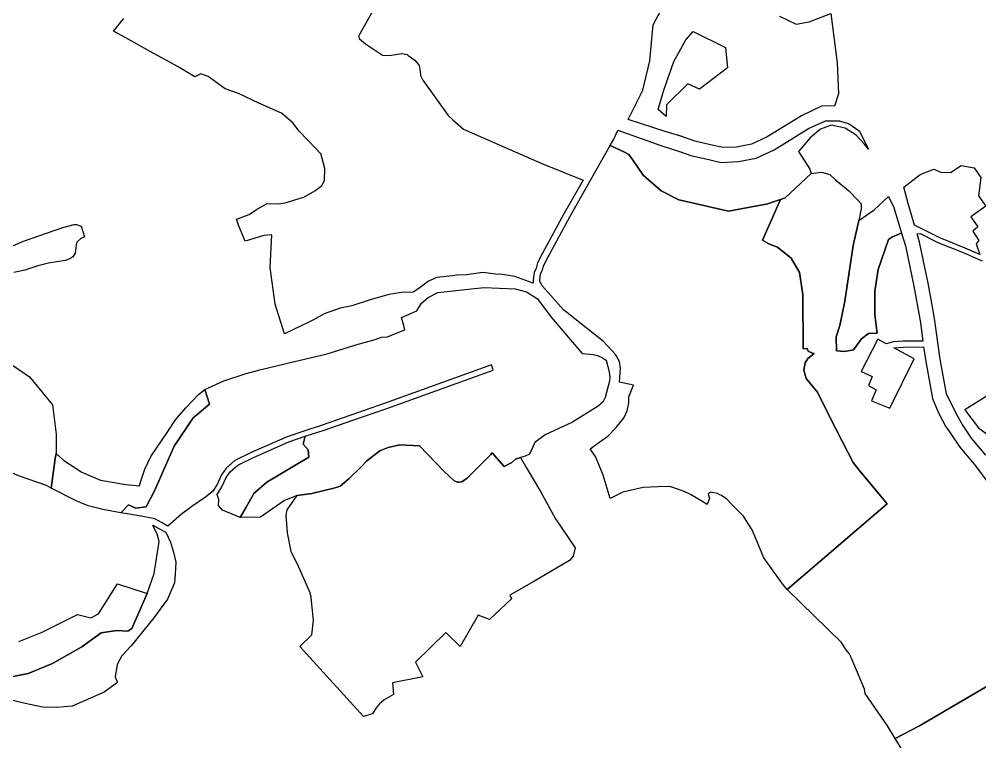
# Model space of a CAD drawing. Header units: millimetres. Extents: x 35444746 to 35449000, y 3482000 to 3488437.
# Drawn here: x 35446730.2 to 35447122.2, y 3485830 to 3486125 of the extents above; entities that cross this region are included whole.
import ezdxf

# ---------------------------------------------------------------- set-up
doc = ezdxf.new("R2010")
doc.units = ezdxf.units.MM
doc.layers.add('0203.02旱地整理', color=9, linetype='Continuous', true_color=0x808080)
doc.layers.add('0204.02水田整理', color=9, linetype='Continuous', true_color=0x808080)

msp = doc.modelspace()

# ---------------------------------------------------------------- linework, layer by layer
at = {"layer": '0203.02旱地整理', "color": 41}
for points in [[(35447040.432, 3486126.263), (35447047.256, 3486123.023), (35447052.604, 3486124), (35447061.384, 3486127.308), (35447063.986, 3486107.193), (35447064.484, 3486094.586), (35447062.934, 3486089.56), (35447057.859, 3486089.576), (35447049.416, 3486085.622), (35447035.386, 3486077.009), (35447029.025, 3486074.046), (35447022.941, 3486072.831), (35447017.186, 3486072.577), (35447013.536, 3486073.383), (35447005.869, 3486075.203), (35447000.2, 3486077.233), (35446993.842, 3486079.182), (35446978.706, 3486084.061), (35446984.677, 3486096.035), (35446987.488, 3486108.003), (35446988.903, 3486122.742), (35446992.05, 3486128.504)], [(35447040.432, 3486126.263), (35447047.256, 3486123.023), (35447052.604, 3486124), (35447061.384, 3486127.308), (35447063.986, 3486107.193), (35447064.484, 3486094.586), (35447062.934, 3486089.56), (35447057.859, 3486089.576), (35447049.416, 3486085.622), (35447035.386, 3486077.009), (35447029.025, 3486074.046), (35447022.941, 3486072.831), (35447017.186, 3486072.577), (35447013.536, 3486073.383), (35447005.869, 3486075.203), (35447000.2, 3486077.233), (35446993.842, 3486079.182), (35446978.706, 3486084.061), (35446984.677, 3486096.035), (35446987.488, 3486108.003), (35446988.903, 3486122.742), (35446992.05, 3486128.504)], [(35447130.738, 3485856.043), (35447097.546, 3485836.612), (35447087.658, 3485831.38), (35447084.471, 3485836.519), (35447075.419, 3485849.752), (35447075.108, 3485851.521), (35447069.658, 3485864.474), (35447068.888, 3485866.052), (35447067.659, 3485867.606), (35447065.648, 3485870.684), (35447043.588, 3485892.172), (35447084.321, 3485927.168), (35447082.292, 3485929.678), (35447073.003, 3485940.901), (35447070.451, 3485943.985), (35447066.109, 3485952.523), (35447063.263, 3485958.121), (35447055.83, 3485972.832), (35447051.329, 3485978.343), (35447050.434, 3485981.71), (35447050.934, 3485984.664), (35447052.006, 3485986.549), (35447054.527, 3485988.486), (35447054.215, 3485988.549), (35447052.085, 3485989.456), (35447051.758, 3485990.591), (35447050.124, 3485990.447), (35447049.927, 3486012.676), (35447048.637, 3486021.538), (35447045.206, 3486027.453), (35447039.639, 3486031.978), (35447036.399, 3486033.187), (35447033.558, 3486034.829), (35447040.815, 3486051.446), (35447042.692, 3486052.114), (35447053.309, 3486062.026), (35447057.594, 3486062.541), (35447060.942, 3486061.552), (35447063.144, 3486059.586), (35447068.77, 3486054.914), (35447072.602, 3486051.064), (35447073.824, 3486049.59), (35447073.819, 3486047.547), (35447072.755, 3486042.856), (35447070.431, 3486032.602), (35447067.046, 3486009.953), (35447065.073, 3486000), (35447063.514, 3485995.368), (35447063.651, 3485989.592), (35447066.932, 3485989.315), (35447070.617, 3485990.056), (35447073.865, 3485994.5), (35447076.723, 3485996.713), (35447080.28, 3485996.823), (35447080.148, 3485997.852), (35447079.319, 3486004.331), (35447079.319, 3486014.002), (35447080.7, 3486022.833), (35447084.869, 3486035.024), (35447086.586, 3486036.163), (35447088.813, 3486037.11), (35447090.02, 3486037.624), (35447090.25, 3486037.678), (35447091.789, 3486032.528), (35447095.26, 3486016.077), (35447097.791, 3486001.84), (35447098.046, 3486000), (35447098.929, 3485993.615), (35447090.827, 3485993.52), (35447086.914, 3485993.246), (35447083.95, 3485992.535), (35447080.593, 3485994.34), (35447073.721, 3485981.125), (35447078.312, 3485979.123), (35447076.693, 3485975.466), (35447079.932, 3485973.738), (35447078.033, 3485969.281), (35447085.489, 3485966.225), (35447095.376, 3485986.394), (35447087.081, 3485990.852), (35447090.925, 3485991.121), (35447099.261, 3485991.219), (35447100.088, 3485985.241), (35447102.898, 3485970.185), (35447104.563, 3485966.273), (35447105.751, 3485963.481), (35447108.126, 3485958.905), (35447109.804, 3485956.553), (35447113.989, 3485950.349), (35447119.895, 3485943.346), (35447127.418, 3485933.475)], [(35447130.738, 3485856.043), (35447097.546, 3485836.612), (35447087.658, 3485831.38), (35447084.471, 3485836.519), (35447075.419, 3485849.752), (35447075.108, 3485851.521), (35447069.658, 3485864.474), (35447068.888, 3485866.052), (35447067.659, 3485867.606), (35447065.648, 3485870.684), (35447043.588, 3485892.172), (35447084.321, 3485927.168), (35447082.292, 3485929.678), (35447073.003, 3485940.901), (35447070.451, 3485943.985), (35447066.109, 3485952.523), (35447063.263, 3485958.121), (35447055.83, 3485972.832), (35447051.329, 3485978.343), (35447050.434, 3485981.71), (35447050.934, 3485984.664), (35447052.006, 3485986.549), (35447054.527, 3485988.486), (35447054.215, 3485988.549), (35447052.085, 3485989.456), (35447051.758, 3485990.591), (35447050.124, 3485990.447), (35447049.927, 3486012.676), (35447048.637, 3486021.538), (35447045.206, 3486027.453), (35447039.639, 3486031.978), (35447036.399, 3486033.187), (35447033.558, 3486034.829), (35447040.815, 3486051.446), (35447042.692, 3486052.114), (35447053.309, 3486062.026), (35447057.594, 3486062.541), (35447060.942, 3486061.552), (35447063.144, 3486059.586), (35447068.77, 3486054.914), (35447072.602, 3486051.064), (35447073.824, 3486049.59), (35447073.819, 3486047.547), (35447072.755, 3486042.856), (35447070.431, 3486032.602), (35447067.046, 3486009.953), (35447065.073, 3486000), (35447063.514, 3485995.368), (35447063.651, 3485989.592), (35447066.932, 3485989.315), (35447070.617, 3485990.056), (35447073.865, 3485994.5), (35447076.723, 3485996.713), (35447080.28, 3485996.823), (35447080.148, 3485997.852), (35447079.319, 3486004.331), (35447079.319, 3486014.002), (35447080.7, 3486022.833), (35447084.869, 3486035.024), (35447086.586, 3486036.163), (35447088.813, 3486037.11), (35447090.02, 3486037.624), (35447090.25, 3486037.678), (35447091.789, 3486032.528), (35447095.26, 3486016.077), (35447097.791, 3486001.84), (35447098.046, 3486000), (35447098.929, 3485993.615), (35447090.827, 3485993.52), (35447086.914, 3485993.246), (35447083.95, 3485992.535), (35447080.593, 3485994.34), (35447073.721, 3485981.125), (35447078.312, 3485979.123), (35447076.693, 3485975.466), (35447079.932, 3485973.738), (35447078.033, 3485969.281), (35447085.489, 3485966.225), (35447095.376, 3485986.394), (35447087.081, 3485990.852), (35447090.925, 3485991.121), (35447099.261, 3485991.219), (35447100.088, 3485985.241), (35447102.898, 3485970.185), (35447104.563, 3485966.273), (35447105.751, 3485963.481), (35447108.126, 3485958.905), (35447109.804, 3485956.553), (35447113.989, 3485950.349), (35447119.895, 3485943.346), (35447127.418, 3485933.475)], [(35447124.577, 3485947.101), (35447118.783, 3485953.971), (35447114.951, 3485959.652), (35447112.551, 3485963.99), (35447108.641, 3485972.116), (35447106.012, 3485986.203), (35447105.204, 3485992.041), (35447104.102, 3486000), (35447103.718, 3486002.777), (35447102.604, 3486009.042), (35447101.153, 3486017.207), (35447097.608, 3486034.006), (35447096.608, 3486037.355), (35447097.856, 3486037.486), (35447104.984, 3486033.887), (35447115.424, 3486029.713), (35447121.535, 3486027.064), (35447123.161, 3486026.319)], [(35447124.577, 3485947.101), (35447118.783, 3485953.971), (35447114.951, 3485959.652), (35447112.551, 3485963.99), (35447108.641, 3485972.116), (35447106.012, 3485986.203), (35447105.204, 3485992.041), (35447104.102, 3486000), (35447103.718, 3486002.777), (35447102.604, 3486009.042), (35447101.153, 3486017.207), (35447097.608, 3486034.006), (35447096.608, 3486037.355), (35447097.856, 3486037.486), (35447104.984, 3486033.887), (35447115.424, 3486029.713), (35447121.535, 3486027.064), (35447123.161, 3486026.319)], [(35447127.298, 3485972.644), (35447116.002, 3485965.481), (35447121.605, 3485958.201), (35447132.474, 3485950.131)], [(35447127.298, 3485972.644), (35447116.002, 3485965.481), (35447121.605, 3485958.201), (35447132.474, 3485950.131)], [(35446725.741, 3485856.319), (35446733.909, 3485857.962), (35446743.773, 3485861.944), (35446755.829, 3485868.739), (35446763.62, 3485874.486), (35446770.003, 3485875.491), (35446774.5, 3485875.258), (35446776.199, 3485876.217), (35446782.49, 3485890.52), (35446785.317, 3485898.683), (35446787.367, 3485911.763), (35446786.49, 3485914.781), (35446784.698, 3485918.525), (35446787.2, 3485917.165), (35446789.999, 3485915.606), (35446791.887, 3485911.581), (35446793.141, 3485907.508), (35446794.184, 3485903.403), (35446793.898, 3485898.414), (35446793.63, 3485894.966), (35446790.722, 3485888.279), (35446785.145, 3485880.639), (35446775.857, 3485869.137), (35446772.111, 3485865.153), (35446770.143, 3485861.557), (35446769.402, 3485856.502), (35446770.311, 3485854.256), (35446764.875, 3485850.316), (35446759.256, 3485847.776), (35446751.826, 3485844.564), (35446745.534, 3485844.091), (35446739.761, 3485844.138), (35446732.637, 3485845.708), (35446727.632, 3485846.852)], [(35446725.741, 3485856.319), (35446733.909, 3485857.962), (35446743.773, 3485861.944), (35446755.829, 3485868.739), (35446763.62, 3485874.486), (35446770.003, 3485875.491), (35446774.5, 3485875.258), (35446776.199, 3485876.217), (35446782.49, 3485890.52), (35446785.317, 3485898.683), (35446787.367, 3485911.763), (35446786.49, 3485914.781), (35446784.698, 3485918.525), (35446787.2, 3485917.165), (35446789.999, 3485915.606), (35446791.887, 3485911.581), (35446793.141, 3485907.508), (35446794.184, 3485903.403), (35446793.898, 3485898.414), (35446793.63, 3485894.966), (35446790.722, 3485888.279), (35446785.145, 3485880.639), (35446775.857, 3485869.137), (35446772.111, 3485865.153), (35446770.143, 3485861.557), (35446769.402, 3485856.502), (35446770.311, 3485854.256), (35446764.875, 3485850.316), (35446759.256, 3485847.776), (35446751.826, 3485844.564), (35446745.534, 3485844.091), (35446739.761, 3485844.138), (35446732.637, 3485845.708), (35446727.632, 3485846.852)], [(35446730.046, 3485871.031), (35446739.61, 3485874.746), (35446754.036, 3485881.982), (35446759.443, 3485880.687), (35446762.587, 3485882.233), (35446770.386, 3485894.577), (35446782.49, 3485890.52), (35446776.199, 3485876.217), (35446774.5, 3485875.258), (35446770.003, 3485875.491), (35446763.62, 3485874.486), (35446755.829, 3485868.739), (35446743.773, 3485861.944), (35446733.909, 3485857.962), (35446725.741, 3485856.319)], [(35446730.046, 3485871.031), (35446739.61, 3485874.746), (35446754.036, 3485881.982), (35446759.443, 3485880.687), (35446762.587, 3485882.233), (35446770.386, 3485894.577), (35446782.49, 3485890.52), (35446776.199, 3485876.217), (35446774.5, 3485875.258), (35446770.003, 3485875.491), (35446763.62, 3485874.486), (35446755.829, 3485868.739), (35446743.773, 3485861.944), (35446733.909, 3485857.962), (35446725.741, 3485856.319)]]:
    msp.add_lwpolyline(points, dxfattribs=at)
for points in [[(35447005.204, 3486119.999), (35447018.428, 3486113.391), (35447019.187, 3486105.159), (35447007.806, 3486096.384), (35447003.036, 3486098.659), (35446994.364, 3486089.993), (35446994.256, 3486085.335), (35446990.896, 3486088.152), (35446993.172, 3486095.626), (35446997.291, 3486107.758), (35447002.277, 3486116.533)], [(35447005.204, 3486119.999), (35447018.428, 3486113.391), (35447019.187, 3486105.159), (35447007.806, 3486096.384), (35447003.036, 3486098.659), (35446994.364, 3486089.993), (35446994.256, 3486085.335), (35446990.896, 3486088.152), (35446993.172, 3486095.626), (35446997.291, 3486107.758), (35447002.277, 3486116.533)], [(35446974.457, 3486079.738), (35446991.979, 3486073.479), (35447000, 3486070.825), (35447004.226, 3486069.427), (35447012.193, 3486067.536), (35447016.665, 3486066.549), (35447023.661, 3486066.857), (35447030.905, 3486068.304), (35447038.237, 3486071.719), (35447052.271, 3486080.335), (35447059.185, 3486083.573), (35447064.88, 3486083.555), (35447068.817, 3486082.346), (35447072.917, 3486079.418), (35447076.803, 3486071.9), (35447075.143, 3486073.971), (35447071.712, 3486077.708), (35447067.245, 3486080.528), (35447061.508, 3486081.704), (35447057.142, 3486080.056), (35447052.928, 3486076.514), (35447048.174, 3486071.049), (35447052.823, 3486063.826), (35447053.309, 3486062.026), (35447042.692, 3486052.114), (35447040.815, 3486051.446), (35447035.172, 3486049.437), (35447029.78, 3486048.552), (35447019.65, 3486046.618), (35447000, 3486051.136), (35446999.357, 3486051.284), (35446992.095, 3486054.896), (35446984.759, 3486061.367), (35446980.469, 3486067.716), (35446979.026, 3486069.812), (35446977.171, 3486070.765), (35446971.371, 3486073.445), (35446972.85, 3486076.062), (35446974.329, 3486079.447)], [(35446974.457, 3486079.738), (35446991.979, 3486073.479), (35447000, 3486070.825), (35447004.226, 3486069.427), (35447012.193, 3486067.536), (35447016.665, 3486066.549), (35447023.661, 3486066.857), (35447030.905, 3486068.304), (35447038.237, 3486071.719), (35447052.271, 3486080.335), (35447059.185, 3486083.573), (35447064.88, 3486083.555), (35447068.817, 3486082.346), (35447072.917, 3486079.418), (35447076.803, 3486071.9), (35447075.143, 3486073.971), (35447071.712, 3486077.708), (35447067.245, 3486080.528), (35447061.508, 3486081.704), (35447057.142, 3486080.056), (35447052.928, 3486076.514), (35447048.174, 3486071.049), (35447052.823, 3486063.826), (35447053.309, 3486062.026), (35447042.692, 3486052.114), (35447040.815, 3486051.446), (35447035.172, 3486049.437), (35447029.78, 3486048.552), (35447019.65, 3486046.618), (35447000, 3486051.136), (35446999.357, 3486051.284), (35446992.095, 3486054.896), (35446984.759, 3486061.367), (35446980.469, 3486067.716), (35446979.026, 3486069.812), (35446977.171, 3486070.765), (35446971.371, 3486073.445), (35446972.85, 3486076.062), (35446974.329, 3486079.447)], [(35447091.135, 3486056.432), (35447097.873, 3486061.644), (35447103.382, 3486063.823), (35447106.233, 3486062.576), (35447110.242, 3486062.398), (35447114.608, 3486065.336), (35447119.865, 3486064.268), (35447122.627, 3486060.35), (35447121.647, 3486052.871), (35447124.596, 3486048.731), (35447118.538, 3486044.292), (35447121.411, 3486040.249), (35447119.382, 3486038.525), (35447121.796, 3486034.664), (35447120.669, 3486033.283), (35447122.181, 3486028.964), (35447116.193, 3486031.56), (35447105.807, 3486035.711), (35447098.76, 3486039.27), (35447095.549, 3486040.9), (35447092.905, 3486049.751)], [(35447091.135, 3486056.432), (35447097.873, 3486061.644), (35447103.382, 3486063.823), (35447106.233, 3486062.576), (35447110.242, 3486062.398), (35447114.608, 3486065.336), (35447119.865, 3486064.268), (35447122.627, 3486060.35), (35447121.647, 3486052.871), (35447124.596, 3486048.731), (35447118.538, 3486044.292), (35447121.411, 3486040.249), (35447119.382, 3486038.525), (35447121.796, 3486034.664), (35447120.669, 3486033.283), (35447122.181, 3486028.964), (35447116.193, 3486031.56), (35447105.807, 3486035.711), (35447098.76, 3486039.27), (35447095.549, 3486040.9), (35447092.905, 3486049.751)], [(35447084.879, 3486052.642), (35447087.13, 3486048.124), (35447090.25, 3486037.678), (35447090.02, 3486037.624), (35447088.813, 3486037.11), (35447086.586, 3486036.163), (35447084.869, 3486035.024), (35447080.7, 3486022.833), (35447079.319, 3486014.002), (35447079.319, 3486004.331), (35447080.148, 3485997.852), (35447080.28, 3485996.823), (35447076.723, 3485996.713), (35447073.865, 3485994.5), (35447070.617, 3485990.056), (35447066.932, 3485989.315), (35447063.651, 3485989.592), (35447063.514, 3485995.368), (35447065.073, 3486000), (35447067.046, 3486009.953), (35447070.431, 3486032.602), (35447072.755, 3486042.856), (35447079.132, 3486047.17)], [(35447084.879, 3486052.642), (35447087.13, 3486048.124), (35447090.25, 3486037.678), (35447090.02, 3486037.624), (35447088.813, 3486037.11), (35447086.586, 3486036.163), (35447084.869, 3486035.024), (35447080.7, 3486022.833), (35447079.319, 3486014.002), (35447079.319, 3486004.331), (35447080.148, 3485997.852), (35447080.28, 3485996.823), (35447076.723, 3485996.713), (35447073.865, 3485994.5), (35447070.617, 3485990.056), (35447066.932, 3485989.315), (35447063.651, 3485989.592), (35447063.514, 3485995.368), (35447065.073, 3486000), (35447067.046, 3486009.953), (35447070.431, 3486032.602), (35447072.755, 3486042.856), (35447079.132, 3486047.17)], [(35446886.219, 3486003.202), (35446892.402, 3486005.938), (35446894.37, 3486009.118), (35446897.07, 3486011.397), (35446900.995, 3486013.429), (35446919.864, 3486015.506), (35446932.52, 3486014.985), (35446937.172, 3486013.748), (35446941.656, 3486010.879), (35446947.272, 3486003.352), (35446959.893, 3485988.54), (35446964.347, 3485988.199), (35446966.188, 3485987.785), (35446968.273, 3485986.839), (35446969.661, 3485985.853), (35446970.391, 3485983.191), (35446970.959, 3485980.939), (35446971.199, 3485978.933), (35446971.032, 3485977.256), (35446969.296, 3485970.59), (35446968.391, 3485968.628), (35446966.423, 3485967.077), (35446955.972, 3485960.556), (35446944.828, 3485955.386), (35446940.646, 3485952.245), (35446938.383, 3485947.463), (35446936.663, 3485946.649), (35446934.697, 3485946.121), (35446932.772, 3485945.349), (35446931.173, 3485944.043), (35446928.086, 3485942.397), (35446923.213, 3485947.968), (35446922.539, 3485947.202), (35446912.97, 3485937.681), (35446910.845, 3485936.136), (35446909.681, 3485936.08), (35446909.214, 3485936.058), (35446907.746, 3485936.551), (35446903.595, 3485940.314), (35446893.517, 3485950.797), (35446890.872, 3485950.947), (35446885.514, 3485951.242), (35446880.758, 3485950.101), (35446877.419, 3485948.754), (35446872.106, 3485944.668), (35446869.714, 3485942.295), (35446864.898, 3485937.517), (35446861.136, 3485934.39), (35446860.494, 3485934.169), (35446858.613, 3485933.522), (35446849.668, 3485931.336), (35446843.576, 3485930.584), (35446838.445, 3485928.524), (35446828.725, 3485921.722), (35446820.417, 3485921.529), (35446822.844, 3485925.786), (35446825.972, 3485931.418), (35446831.194, 3485936.06), (35446848.347, 3485946.178), (35446848.058, 3485949.215), (35446846.122, 3485951.596), (35446846.867, 3485954.77), (35446854.6, 3485957.183), (35446865.964, 3485961.149), (35446880.234, 3485966.13), (35446923.613, 3485981.787), (35446922.866, 3485983.857), (35446879.498, 3485968.203), (35446853.838, 3485959.247), (35446846.331, 3485956.805), (35446839.484, 3485954.561), (35446824.852, 3485948.11), (35446818.235, 3485944.803), (35446814.689, 3485941.788), (35446812.75, 3485939.033), (35446810.95, 3485935.105), (35446809.254, 3485932.404), (35446806.221, 3485929.852), (35446800.671, 3485926.059), (35446796.445, 3485923.003), (35446790.856, 3485918.104), (35446788.513, 3485919.409), (35446785.603, 3485920.992), (35446779.969, 3485922.168), (35446774.23, 3485923.042), (35446771.616, 3485923.536), (35446774.787, 3485926.717), (35446777.814, 3485925.458), (35446781.955, 3485925.905), (35446785.591, 3485932.766), (35446793.39, 3485950.701), (35446801.127, 3485962.227), (35446807.855, 3485967.912), (35446805.937, 3485973.841), (35446813.729, 3485977.319), (35446822.799, 3485980.354), (35446828.351, 3485981.865), (35446842.492, 3485985.277), (35446855.857, 3485988.4), (35446867.601, 3485992.027), (35446875.428, 3485994.229), (35446878.04, 3485995.26), (35446880.481, 3485995.4), (35446883.746, 3485996.75), (35446887.581, 3485998.177), (35446887.087, 3486000)], [(35446886.219, 3486003.202), (35446892.402, 3486005.938), (35446894.37, 3486009.118), (35446897.07, 3486011.397), (35446900.995, 3486013.429), (35446919.864, 3486015.506), (35446932.52, 3486014.985), (35446937.172, 3486013.748), (35446941.656, 3486010.879), (35446947.272, 3486003.352), (35446959.893, 3485988.54), (35446964.347, 3485988.199), (35446966.188, 3485987.785), (35446968.273, 3485986.839), (35446969.661, 3485985.853), (35446970.391, 3485983.191), (35446970.959, 3485980.939), (35446971.199, 3485978.933), (35446971.032, 3485977.256), (35446969.296, 3485970.59), (35446968.391, 3485968.628), (35446966.423, 3485967.077), (35446955.972, 3485960.556), (35446944.828, 3485955.386), (35446940.646, 3485952.245), (35446938.383, 3485947.463), (35446936.663, 3485946.649), (35446934.697, 3485946.121), (35446932.772, 3485945.349), (35446931.173, 3485944.043), (35446928.086, 3485942.397), (35446923.213, 3485947.968), (35446922.539, 3485947.202), (35446912.97, 3485937.681), (35446910.845, 3485936.136), (35446909.681, 3485936.08), (35446909.214, 3485936.058), (35446907.746, 3485936.551), (35446903.595, 3485940.314), (35446893.517, 3485950.797), (35446890.872, 3485950.947), (35446885.514, 3485951.242), (35446880.758, 3485950.101), (35446877.419, 3485948.754), (35446872.106, 3485944.668), (35446869.714, 3485942.295), (35446864.898, 3485937.517), (35446861.136, 3485934.39), (35446860.494, 3485934.169), (35446858.613, 3485933.522), (35446849.668, 3485931.336), (35446843.576, 3485930.584), (35446838.445, 3485928.524), (35446828.725, 3485921.722), (35446820.417, 3485921.529), (35446822.844, 3485925.786), (35446825.972, 3485931.418), (35446831.194, 3485936.06), (35446848.347, 3485946.178), (35446848.058, 3485949.215), (35446846.122, 3485951.596), (35446846.867, 3485954.77), (35446854.6, 3485957.183), (35446865.964, 3485961.149), (35446880.234, 3485966.13), (35446923.613, 3485981.787), (35446922.866, 3485983.857), (35446879.498, 3485968.203), (35446853.838, 3485959.247), (35446846.331, 3485956.805), (35446839.484, 3485954.561), (35446824.852, 3485948.11), (35446818.235, 3485944.803), (35446814.689, 3485941.788), (35446812.75, 3485939.033), (35446810.95, 3485935.105), (35446809.254, 3485932.404), (35446806.221, 3485929.852), (35446800.671, 3485926.059), (35446796.445, 3485923.003), (35446790.856, 3485918.104), (35446788.513, 3485919.409), (35446785.603, 3485920.992), (35446779.969, 3485922.168), (35446774.23, 3485923.042), (35446771.616, 3485923.536), (35446774.787, 3485926.717), (35446777.814, 3485925.458), (35446781.955, 3485925.905), (35446785.591, 3485932.766), (35446793.39, 3485950.701), (35446801.127, 3485962.227), (35446807.855, 3485967.912), (35446805.937, 3485973.841), (35446813.729, 3485977.319), (35446822.799, 3485980.354), (35446828.351, 3485981.865), (35446842.492, 3485985.277), (35446855.857, 3485988.4), (35446867.601, 3485992.027), (35446875.428, 3485994.229), (35446878.04, 3485995.26), (35446880.481, 3485995.4), (35446883.746, 3485996.75), (35446887.581, 3485998.177), (35446887.087, 3486000)], [(35446715.542, 3485984.207), (35446727.831, 3485983.536), (35446734.412, 3485978.974), (35446743.86, 3485967.621), (35446745.281, 3485955.61), (35446745.281, 3485947.73), (35446744.909, 3485945.733), (35446743.307, 3485933.621), (35446741.328, 3485934.651), (35446730.378, 3485938.481), (35446719.446, 3485943.069), (35446714.854, 3485944.995), (35446711.312, 3485948.034), (35446703.397, 3485953.708), (35446698.125, 3485956.845), (35446689.501, 3485960.628), (35446682.734, 3485963.251), (35446677.286, 3485965.964), (35446676.123, 3485966.704), (35446678.178, 3485967.887), (35446687.942, 3485971.956), (35446703.974, 3485978.636), (35446709.66, 3485980.772), (35446714.446, 3485982.57)], [(35446715.542, 3485984.207), (35446727.831, 3485983.536), (35446734.412, 3485978.974), (35446743.86, 3485967.621), (35446745.281, 3485955.61), (35446745.281, 3485947.73), (35446744.909, 3485945.733), (35446743.307, 3485933.621), (35446741.328, 3485934.651), (35446730.378, 3485938.481), (35446719.446, 3485943.069), (35446714.854, 3485944.995), (35446711.312, 3485948.034), (35446703.397, 3485953.708), (35446698.125, 3485956.845), (35446689.501, 3485960.628), (35446682.734, 3485963.251), (35446677.286, 3485965.964), (35446676.123, 3485966.704), (35446678.178, 3485967.887), (35446687.942, 3485971.956), (35446703.974, 3485978.636), (35446709.66, 3485980.772), (35446714.446, 3485982.57)], [(35446805.937, 3485973.841), (35446807.855, 3485967.912), (35446801.127, 3485962.227), (35446793.39, 3485950.701), (35446785.591, 3485932.766), (35446781.955, 3485925.905), (35446777.814, 3485925.458), (35446774.787, 3485926.717), (35446771.616, 3485923.536), (35446764.386, 3485924.901), (35446758.347, 3485926.375), (35446753.459, 3485928.334), (35446743.307, 3485933.621), (35446744.909, 3485945.733), (35446745.281, 3485947.73), (35446748.476, 3485944.818), (35446755.823, 3485940.064), (35446763.384, 3485936.874), (35446773.689, 3485935.002), (35446779.265, 3485934.569), (35446779.834, 3485936.462), (35446781.483, 3485941.294), (35446783.935, 3485946.502), (35446790.553, 3485956.271), (35446793.968, 3485961.461), (35446798.219, 3485966.338), (35446803.313, 3485971.864)], [(35446805.937, 3485973.841), (35446807.855, 3485967.912), (35446801.127, 3485962.227), (35446793.39, 3485950.701), (35446785.591, 3485932.766), (35446781.955, 3485925.905), (35446777.814, 3485925.458), (35446774.787, 3485926.717), (35446771.616, 3485923.536), (35446764.386, 3485924.901), (35446758.347, 3485926.375), (35446753.459, 3485928.334), (35446743.307, 3485933.621), (35446744.909, 3485945.733), (35446745.281, 3485947.73), (35446748.476, 3485944.818), (35446755.823, 3485940.064), (35446763.384, 3485936.874), (35446773.689, 3485935.002), (35446779.265, 3485934.569), (35446779.834, 3485936.462), (35446781.483, 3485941.294), (35446783.935, 3485946.502), (35446790.553, 3485956.271), (35446793.968, 3485961.461), (35446798.219, 3485966.338), (35446803.313, 3485971.864)], [(35446846.867, 3485954.77), (35446846.122, 3485951.596), (35446848.058, 3485949.215), (35446848.347, 3485946.178), (35446831.194, 3485936.06), (35446825.972, 3485931.418), (35446822.844, 3485925.786), (35446820.417, 3485921.529), (35446813.173, 3485924.589), (35446811.576, 3485926.544), (35446811.599, 3485928.968), (35446810.934, 3485930.942), (35446812.89, 3485934.057), (35446814.666, 3485937.932), (35446816.327, 3485940.294), (35446819.457, 3485942.954), (35446825.788, 3485946.119), (35446840.206, 3485952.475)], [(35446846.867, 3485954.77), (35446846.122, 3485951.596), (35446848.058, 3485949.215), (35446848.347, 3485946.178), (35446831.194, 3485936.06), (35446825.972, 3485931.418), (35446822.844, 3485925.786), (35446820.417, 3485921.529), (35446813.173, 3485924.589), (35446811.576, 3485926.544), (35446811.599, 3485928.968), (35446810.934, 3485930.942), (35446812.89, 3485934.057), (35446814.666, 3485937.932), (35446816.327, 3485940.294), (35446819.457, 3485942.954), (35446825.788, 3485946.119), (35446840.206, 3485952.475)]]:
    msp.add_lwpolyline(points, close=True, dxfattribs=at)
at = {"layer": '0204.02水田整理', "color": 51}
for points in [[(35446874.565, 3486128.358), (35446868.696, 3486118.086), (35446869.009, 3486116.962), (35446871.576, 3486114.92), (35446878.499, 3486110.268), (35446881.356, 3486110.241), (35446886.261, 3486111.01), (35446887.187, 3486110.836), (35446888.449, 3486110.53), (35446888.975, 3486110.168), (35446891.695, 3486108.293), (35446893.472, 3486106.151), (35446893.753, 3486103.606), (35446893.923, 3486102.062), (35446894.884, 3486100.091), (35446905.203, 3486085.694), (35446907.199, 3486083.923), (35446911.441, 3486080.159), (35446918.323, 3486077.14), (35446928.201, 3486072.808), (35446943.497, 3486066.124), (35446960.314, 3486059.366), (35446952.493, 3486045.61), (35446943.656, 3486029.272), (35446941.756, 3486025.577), (35446941.093, 3486023.359), (35446940.348, 3486021.634), (35446939.93, 3486018.675), (35446939.927, 3486017.278), (35446932.461, 3486020.04), (35446927.462, 3486020.853), (35446924.739, 3486020.982), (35446919.447, 3486021.672), (35446912.66, 3486020.695), (35446908.755, 3486020.541), (35446907.07, 3486020.217), (35446900.68, 3486019.527), (35446897.237, 3486018.078), (35446893.751, 3486015.523), (35446891.602, 3486014.01), (35446890.904, 3486013.518), (35446886.218, 3486013.507), (35446881.098, 3486012.57), (35446878.742, 3486011.927), (35446873.781, 3486010.573), (35446865.981, 3486007.975), (35446861.228, 3486007.022), (35446854.706, 3486004.724), (35446850.258, 3486002.348), (35446848.66, 3486001.495), (35446838.482, 3485996.511), (35446834.706, 3486008.713), (35446832.659, 3486023.59), (35446833.231, 3486036.982), (35446829.977, 3486036.662), (35446822.344, 3486034.334), (35446819.631, 3486040.958), (35446818.934, 3486043.351), (35446824.103, 3486045.228), (35446827.066, 3486047.367), (35446831.34, 3486049.774), (35446836.215, 3486049.646), (35446839.226, 3486050.186), (35446844.857, 3486051.918), (35446846.398, 3486052.392), (35446850.892, 3486054.949), (35446853.676, 3486057.116), (35446854.752, 3486059.137), (35446854.881, 3486064.093), (35446853.267, 3486070.16), (35446853.189, 3486070.241), (35446851.236, 3486072.27), (35446844.47, 3486079.295), (35446841.914, 3486082.687), (35446837.176, 3486086.621), (35446836.24, 3486087.034), (35446834.771, 3486087.683), (35446827.968, 3486090.688), (35446819.696, 3486094.736), (35446814.213, 3486096.636), (35446807.277, 3486101.592), (35446804.305, 3486102.704), (35446801.912, 3486101.54), (35446795.068, 3486105.59), (35446789.614, 3486108.588), (35446783.372, 3486111.901), (35446773.727, 3486117.4), (35446768.626, 3486120.146), (35446772.871, 3486125.291)], [(35446726.418, 3486031.942), (35446731.972, 3486034.409), (35446748.072, 3486039.93), (35446752.704, 3486041.263), (35446753.595, 3486041.174), (35446755.453, 3486040.507), (35446756.914, 3486036.205), (35446755.423, 3486035.505), (35446753.775, 3486033.956), (35446753.505, 3486032.832), (35446753.104, 3486029.468), (35446752.106, 3486027.966), (35446750.845, 3486027.174), (35446748.96, 3486026.52), (35446742.138, 3486025.41), (35446737.866, 3486024.38), (35446732.574, 3486022.564), (35446728.014, 3486021.57)], [(35447092.164, 3485824.116), (35447087.658, 3485831.38), (35447097.546, 3485836.612), (35447130.738, 3485856.043)]]:
    msp.add_lwpolyline(points, dxfattribs=at)
for points in [[(35446971.371, 3486073.445), (35446977.171, 3486070.765), (35446979.026, 3486069.812), (35446980.469, 3486067.716), (35446984.759, 3486061.367), (35446992.095, 3486054.896), (35446999.357, 3486051.284), (35447000, 3486051.136), (35447019.65, 3486046.618), (35447029.78, 3486048.552), (35447035.172, 3486049.437), (35447040.815, 3486051.446), (35447033.558, 3486034.829), (35447036.399, 3486033.187), (35447039.639, 3486031.978), (35447045.206, 3486027.453), (35447048.637, 3486021.538), (35447049.927, 3486012.676), (35447050.124, 3485990.447), (35447051.758, 3485990.591), (35447052.085, 3485989.456), (35447054.215, 3485988.549), (35447054.527, 3485988.486), (35447052.006, 3485986.549), (35447050.934, 3485984.664), (35447050.434, 3485981.71), (35447051.329, 3485978.343), (35447055.83, 3485972.832), (35447063.263, 3485958.121), (35447066.109, 3485952.523), (35447070.451, 3485943.985), (35447073.003, 3485940.901), (35447082.292, 3485929.678), (35447084.321, 3485927.168), (35447043.588, 3485892.172), (35447041.607, 3485894.453), (35447033.99, 3485905.156), (35447033.722, 3485905.798), (35447029.252, 3485916.509), (35447027.766, 3485918.929), (35447025.814, 3485922.107), (35447021.058, 3485926.803), (35447018.927, 3485929.11), (35447016.712, 3485930.512), (35447016.034, 3485930.871), (35447015.152, 3485931.338), (35447012.314, 3485931.868), (35447011.371, 3485931.079), (35447011.875, 3485929.446), (35447010.966, 3485926.902), (35447008.801, 3485928.218), (35447004.128, 3485930.939), (35447001.503, 3485932.259), (35447000, 3485932.771), (35446995.679, 3485934.244), (35446990.752, 3485934.174), (35446984.757, 3485933.778), (35446976.542, 3485931.992), (35446971.383, 3485929.282), (35446968.555, 3485938.812), (35446965.455, 3485946.204), (35446963.12, 3485949.679), (35446967.15, 3485952.542), (35446970.44, 3485954.751), (35446973.815, 3485958.356), (35446977.028, 3485962.453), (35446978.348, 3485965.077), (35446978.931, 3485968.36), (35446978.937, 3485970.823), (35446980.919, 3485975.581), (35446975.147, 3485976.819), (35446975.519, 3485982.497), (35446975.176, 3485985.288), (35446973.516, 3485988.071), (35446968.594, 3485993.46), (35446961.529, 3485999.062), (35446952.28, 3486006.396), (35446943.698, 3486016.05), (35446942.628, 3486017.975), (35446942.63, 3486018.482), (35446942.971, 3486020.897), (35446943.634, 3486022.434), (35446944.271, 3486024.564), (35446946.044, 3486028.012), (35446954.854, 3486044.3), (35446963.364, 3486059.268)], [(35446934.697, 3485946.121), (35446937.302, 3485941.564), (35446942.851, 3485932.208), (35446949.011, 3485921.006), (35446957.111, 3485909.224), (35446956.199, 3485905.783), (35446954.724, 3485904.079), (35446940.176, 3485895.508), (35446930.408, 3485889.918), (35446931.093, 3485888.414), (35446922.088, 3485879.911), (35446917.54, 3485881.702), (35446910.129, 3485868.952), (35446904.306, 3485874.66), (35446891.936, 3485862.488), (35446894.93, 3485856.503), (35446882.512, 3485854.126), (35446882.882, 3485849.37), (35446879.156, 3485847.115), (35446877.237, 3485845.586), (35446875.89, 3485843.96), (35446874.354, 3485841.457), (35446870.673, 3485840.394), (35446844.731, 3485868.943), (35446849.659, 3485873.665), (35446850.255, 3485879.584), (35446849.794, 3485885.02), (35446849.677, 3485886.032), (35446849.326, 3485889.078), (35446848.929, 3485890.783), (35446844.26, 3485901.283), (35446841.238, 3485907.726), (35446839.687, 3485915.29), (35446839.189, 3485922.601), (35446839.615, 3485924.708), (35446843.576, 3485930.584), (35446849.668, 3485931.336), (35446858.613, 3485933.522), (35446860.494, 3485934.169), (35446861.136, 3485934.39), (35446864.898, 3485937.517), (35446869.714, 3485942.295), (35446872.106, 3485944.668), (35446877.419, 3485948.754), (35446880.758, 3485950.101), (35446885.514, 3485951.242), (35446890.872, 3485950.947), (35446893.517, 3485950.797), (35446903.595, 3485940.314), (35446907.746, 3485936.551), (35446909.214, 3485936.058), (35446909.681, 3485936.08), (35446910.845, 3485936.136), (35446912.97, 3485937.681), (35446922.539, 3485947.202), (35446923.213, 3485947.968), (35446928.086, 3485942.397), (35446931.173, 3485944.043), (35446932.772, 3485945.349)]]:
    msp.add_lwpolyline(points, close=True, dxfattribs=at)

doc.saveas('drawing.dxf')
